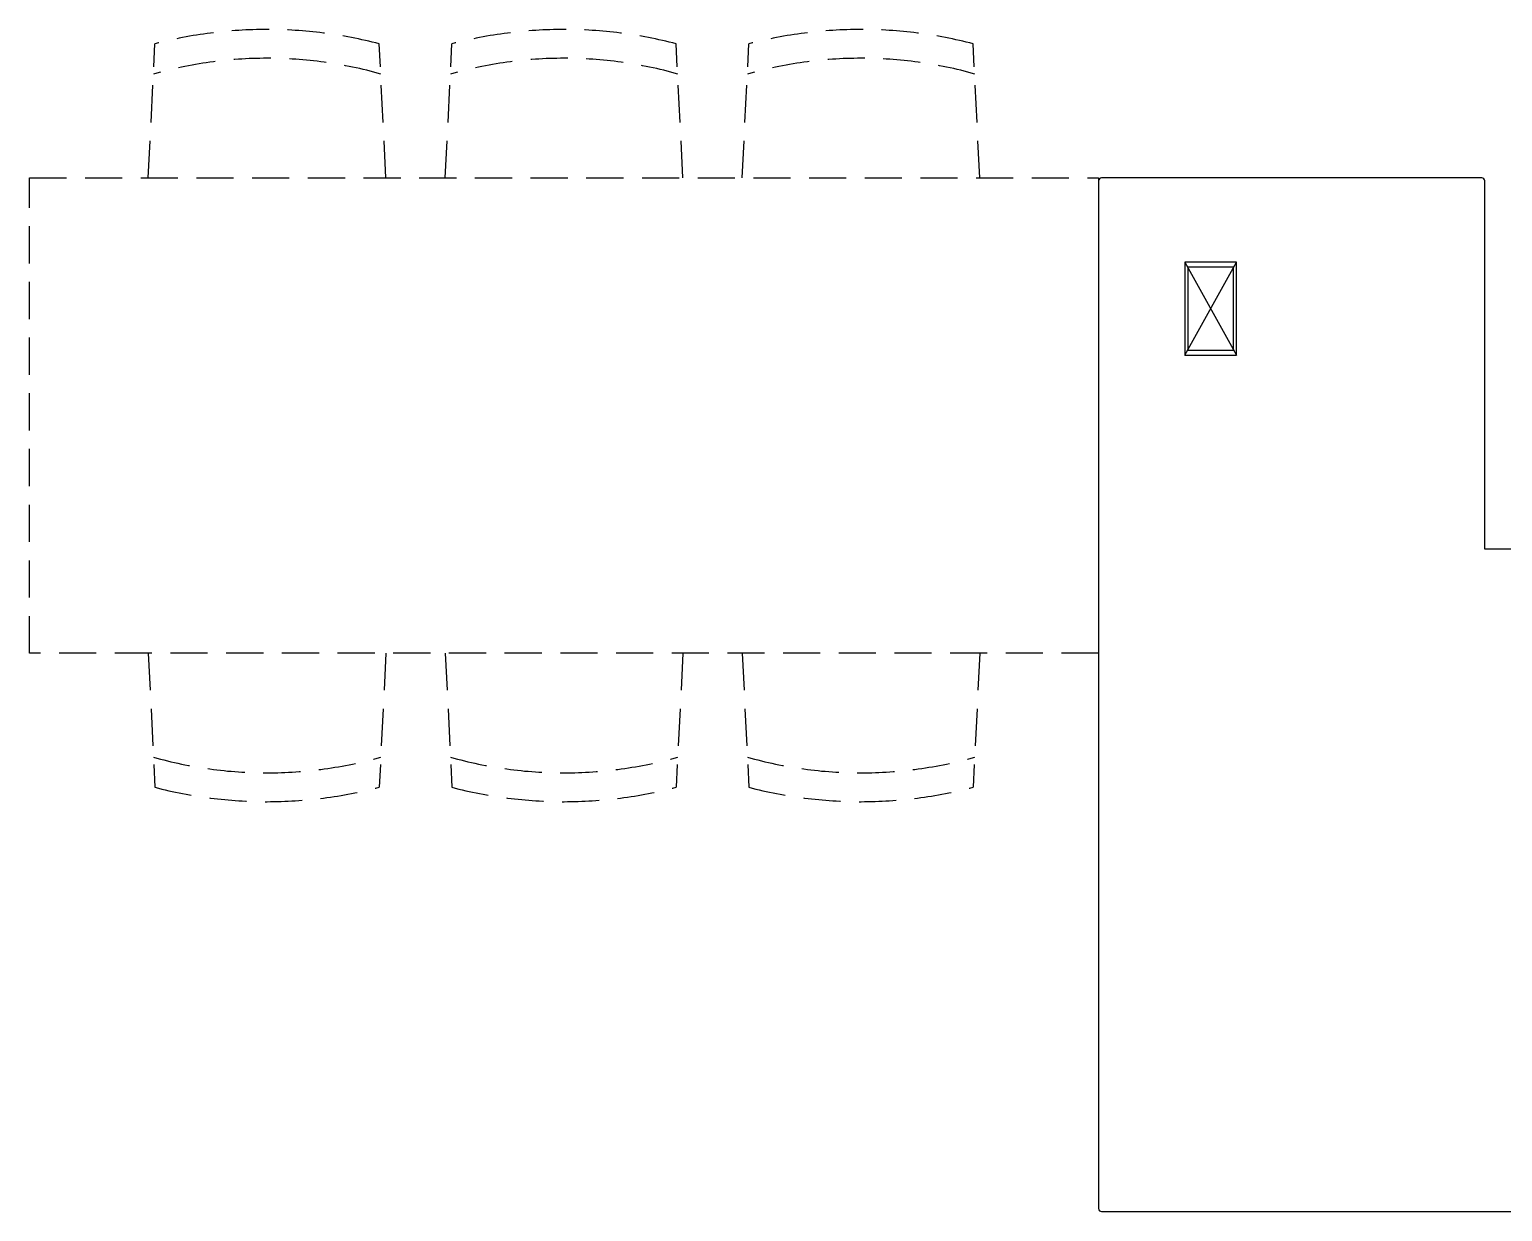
# Model space of a CAD drawing. Header units: millimetres. Extents: x -33000 to 294000, y 0 to 42408.
# Drawn here: x 139388 to 141868, y 11985 to 13975 of the extents above; entities that cross this region are included whole.
import ezdxf

# ---------------------------------------------------------------- set-up
doc = ezdxf.new("R2010")
doc.units = ezdxf.units.MM
doc.header["$LTSCALE"] = 50
doc.linetypes.add('( Hidden )', pattern=[0.375, 0.25, -0.125])
doc.layers.add('arch', color=8, linetype='Continuous')

msp = doc.modelspace()

# ---------------------------------------------------------------- linework, layer by layer
at = {"layer": 'arch', "linetype": '( Hidden )', "ltscale": 5}
for p, q in [((139588.3, 13724.6), (139599.5, 13950.5)), ((139988.3, 13724.6), (139977.1, 13950.5)), ((140088.3, 13724.6), (140099.5, 13950.5)), ((140488.3, 13724.6), (140477.1, 13950.5)), ((140588.3, 13724.6), (140599.5, 13950.5)), ((140988.3, 13724.6), (140977.1, 13950.5)), ((139388.3, 12924.6), (139388.3, 13724.6)), ((139388.3, 13724.6), (141188.3, 13724.6)), ((141188.3, 13724.6), (141188.3, 12924.6)), ((141188.3, 12924.6), (139388.3, 12924.6)), ((139588.3, 12924.6), (139599.5, 12698.8)), ((139988.3, 12924.6), (139977.1, 12698.8)), ((140088.3, 12924.6), (140099.5, 12698.8)), ((140488.3, 12924.6), (140477.1, 12698.8)), ((140588.3, 12924.6), (140599.5, 12698.8)), ((140988.3, 12924.6), (140977.1, 12698.8))]:
    msp.add_line(p, q, dxfattribs=at)
at = {"layer": 'arch'}
for p, q in [((141188.3, 13719.6), (141188.3, 11989.6)), ((141833.3, 13724.6), (141193.3, 13724.6)), ((141838.3, 13099.6), (141838.3, 13719.6)), ((141333.3, 13583.1), (141333.3, 13426.1)), ((141420.3, 13583.1), (141333.3, 13583.1)), ((141333.3, 13426.1), (141420.3, 13583.1)), ((141333.3, 13583.1), (141420.3, 13426.1)), ((141415.3, 13574.6), (141338.3, 13574.6)), ((141338.3, 13574.6), (141338.3, 13434.6)), ((141415.3, 13434.6), (141415.3, 13574.6)), ((141420.3, 13426.1), (141420.3, 13583.1)), ((141333.3, 13426.1), (141420.3, 13426.1)), ((141338.3, 13434.6), (141415.3, 13434.6)), ((143168.3, 13099.6), (141838.3, 13099.6)), ((141193.3, 11984.6), (142518.3, 11984.6))]:
    msp.add_line(p, q, dxfattribs=at)
at = {"layer": 'arch', "linetype": '( Hidden )', "ltscale": 5}
for centre, radius, start, end in [((139788.3, 13224.1), 750.5, 75.4261, 104.5739), ((140288.3, 13224.1), 750.5, 75.4261, 104.5739), ((140788.3, 13224.1), 750.5, 75.4261, 104.5739), ((139788.3, 13221.4), 704.7, 74.2439, 105.7561), ((140288.3, 13221.4), 704.7, 74.2439, 105.7561), ((140788.3, 13221.4), 704.7, 74.2439, 105.7561), ((139788.3, 13427.8), 704.7, 254.2439, 285.7561), ((140288.3, 13427.8), 704.7, 254.2439, 285.7561), ((140788.3, 13427.8), 704.7, 254.2439, 285.7561), ((139788.3, 13425.1), 750.5, 255.4261, 284.5739), ((140288.3, 13425.1), 750.5, 255.4261, 284.5739), ((140788.3, 13425.1), 750.5, 255.4261, 284.5739)]:
    msp.add_arc(centre, radius, start, end, dxfattribs=at)
at = {"layer": 'arch'}
for centre, start, end in [((141193.3, 13719.6), 90, 180), ((141833.3, 13719.6), 0, 90), ((141193.3, 11989.6), 180, 270)]:
    msp.add_arc(centre, 5, start, end, dxfattribs=at)

doc.saveas('drawing.dxf')
